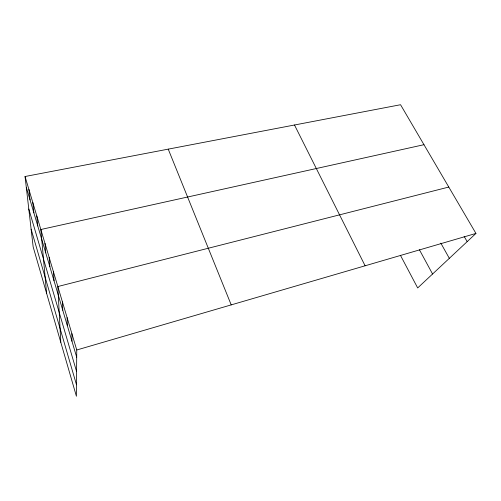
<?xml version="1.0" encoding="UTF-8"?>
<svg xmlns="http://www.w3.org/2000/svg" width="501" height="501" viewBox="0 0 501 501"><rect width="100%" height="100%" fill="white"/><g stroke="black" fill="none" stroke-linecap="round" stroke-linejoin="round"><path stroke-width="0.75" d="M25.05 176.509L76.753 349.992L76.415 396.272L33.166 246.899L25.05 176.509L400.55 104.728L475.95 233.422L417.677 287.95L400.518 255.46M76.753 349.992L475.95 233.422M448.783 187.055L57.84 286.534L60.79 342.302M423.971 144.695L40.844 229.508L46.555 293.148M464.177 236.453L467.17 241.639M440.842 243.148L449.328 258.334M419.418 249.774L432.57 274.016M294.494 124.999L365.11 265.787M168.23 149.135L231.211 304.89M26.296 187.305L76.697 357.207M28.801 209.03L76.597 371.598M31.125 229.189L76.496 384.793M28.895 189.403L30.054 199.968M32.803 202.536L33.874 212.856M36.792 215.9L37.763 225.97M44.977 243.373L45.754 252.911M49.186 257.489L49.862 266.745M53.469 271.874L54.039 280.829M62.425 301.928L62.763 310.238M67.109 317.634L67.316 325.594M71.881 333.647L71.962 341.244"/></g></svg>
